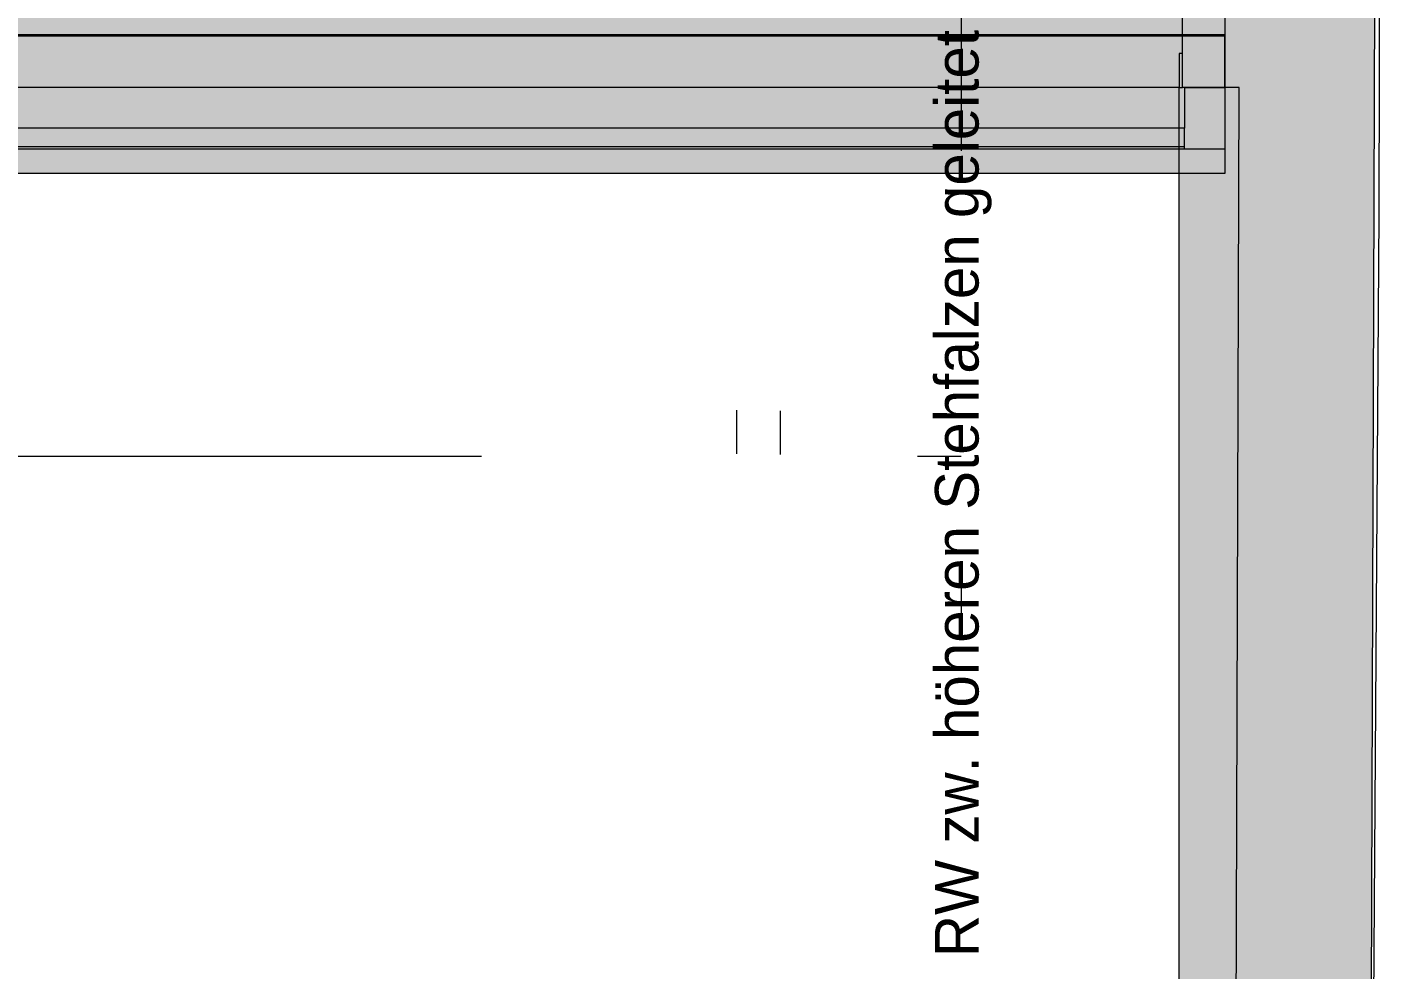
# Model space of a CAD drawing. Header units: metres. Extents: x -3 to 171, y -23 to 41.
# Drawn here: x 15.857 to 18.954, y -13.179 to -11.016 of the extents above; entities that cross this region are included whole.
import ezdxf

# ---------------------------------------------------------------- set-up
doc = ezdxf.new("R2010")
doc.units = ezdxf.units.M
doc.header["$MEASUREMENT"] = 0
doc.set_wipeout_variables(frame=1)
for name, pattern in [('Achse', [0.004, 0.002, -0.001, 0, -0.001]), ('Schnittlinie', [0.006, 0.003, -0.0015, 0, -0.0015]), ('Wipeout_Contour', [1, 0, -1])]:
    doc.linetypes.add(name, pattern=pattern)
for name, color, linetype in [('6._Dach PP STG1_1_000 Achsraster', 7, 'Continuous'), ('6._Dach PP STG1_1_220 Bodenaufbau - Außen_ Gefälle', 7, 'Continuous'), ('6._Dach PP STG1_1_330 Dachaufbau', 7, 'Continuous'), ('6._Dach PP STG1_1_611 Entwässerung', 7, 'Continuous'), ('6._Dach PP STG1_1_840 Baulinien', 7, 'Continuous'), ('6._Dach PP STG1_1_851 Marker Schnitt', 7, 'Continuous'), ('6._Dach PP STG1_1_955 Polierplan Beschriftung', 7, 'Continuous')]:
    doc.layers.add(name, color=color, linetype=linetype)
doc.styles.add('ERSTELLTER_STIL_2', font='')
doc.styles.get('ERSTELLTER_STIL_2').set_extended_font_data('Eurostile')
doc.linetypes.add('Grenze Grundstück', pattern='A,0,[1,415_260415_PP_VA_1_9 DD STG11.Shx,S=0.00031746,R=0,X=0,Y=0],-0.04,0', length=0.04)

msp = doc.modelspace()

# ---------------------------------------------------------------- hatches: boundary and pattern name
at = {"layer": '6._Dach PP STG1_1_330 Dachaufbau', "linetype": 'Continuous', "lineweight": 0, "true_color": 0x000000}
msp.add_hatch(color=18, dxfattribs=at).paths.add_polyline_path([(18.95, -10.4946), (18.5078, -10.4946), (18.5078, -11.155), (18.4999, -11.155), (18.4999, -13.585), (12.55, -13.585), (12.55, -15.07), (13.745, -15.07), (13.745, -14.228), (15.495, -14.228), (15.495, -15.07), (16.21, -15.07), (16.21, -14.228), (17.96, -14.228), (17.96, -15.07), (18.9348, -15.07)])

# ---------------------------------------------------------------- linework, layer by layer
at = {"layer": '6._Dach PP STG1_1_000 Achsraster', "color": 5, "linetype": 'Achse', "lineweight": 0, "ltscale": 1000}
for p, q in [((18, 3), (18, -22.5231)), ((-1.5, -12), (21, -12))]:
    msp.add_line(p, q, dxfattribs=at)
at = {"layer": '6._Dach PP STG1_1_220 Bodenaufbau - Außen_ Gefälle', "color": 7, "linetype": 'Continuous', "lineweight": 13, "ltscale": 1000, "flags": 128}
msp.add_lwpolyline([(12.55, -13.545), (18.6299, -13.545), (18.6378, -11.155), (12.55, -11.155)], close=True, dxfattribs=at)
at = {"layer": '6._Dach PP STG1_1_330 Dachaufbau', "color": 7, "linetype": 'Continuous', "lineweight": 18, "ltscale": 1000, "flags": 128}
for points in [[(18.605, -10.4946), (18.605, -11.3521)], [(18.95, -10.4946), (18.9348, -15.07)], [(18.605, -11.3521), (12.55, -11.3521)]]:
    msp.add_lwpolyline(points, dxfattribs=at)
at = {"layer": '6._Dach PP STG1_1_611 Entwässerung', "color": 14, "linetype": 'Achse', "lineweight": 13, "ltscale": 1000, "true_color": 0xa80000}
msp.add_line((18.605, -11.296), (12.55, -11.296), dxfattribs=at)
at = {"layer": '6._Dach PP STG1_1_611 Entwässerung', "color": 171, "linetype": 'Continuous', "lineweight": 13, "ltscale": 1000, "true_color": 0x6c6cff, "flags": 128}
for points in [[(18.605, -11.0339), (12.55, -11.0339)], [(18.605, -11.0374), (12.55, -11.0374)], [(18.605, -11.0374), (18.605, -11.0339)], [(18.605, -11.1549), (18.605, -11.0374)], [(18.5125, -11.2481), (12.68, -11.2481)], [(18.5124, -11.291), (18.5125, -11.2481)], [(18.5124, -11.291), (12.68, -11.291)], [(18.5124, -11.296), (12.68, -11.296)], [(18.5124, -11.296), (18.5124, -11.291)]]:
    msp.add_lwpolyline(points, dxfattribs=at)
at = {"layer": '6._Dach PP STG1_1_840 Baulinien', "color": 76, "linetype": 'Grenze Grundstück', "lineweight": 13, "ltscale": 1000, "true_color": 0x3f7f02, "flags": 128}
msp.add_lwpolyline([(0.0612, -22.5231), (0.0564, -12.2031), (0, -0.0002), (18.985, -0.0012), (18.958, -11.4452), (18.9035, -19.5703), (18.8897, -22.5231)], dxfattribs=at)
at = {"layer": '6._Dach PP STG1_1_851 Marker Schnitt', "color": 7, "linetype": 'Schnittlinie', "lineweight": 13, "ltscale": 1000}
for p, q in [((17.4851, 4.805), (17.4851, -22.5231)), ((17.5851, 4.8037), (17.5851, -22.5231))]:
    msp.add_line(p, q, dxfattribs=at)

# ---------------------------------------------------------------- texts
at = {"layer": '6._Dach PP STG1_1_955 Polierplan Beschriftung', "color": 7, "linetype": 'Continuous', "lineweight": 13, "insert": (18.0703, -13.1489), "char_height": 0.1, "attachment_point": 7, "rotation": 90, "style": 'ERSTELLTER_STIL_2'}
msp.add_mtext('\\A1;{\\pql;\\fEurostile|b0|i0|c0|p0;\\W1.000000;RW zw. höheren Stehfalzen geleitet}', dxfattribs=at)

# ---------------------------------------------------------------- next in the draw order: wipeouts: each hides what was drawn before it
at = {"color": 254, "linetype": 'Wipeout_Contour', "lineweight": 0, "ltscale": 86.30636}
msp.add_wipeout([(18.4999, -11.0949), (18.5078, -11.0949), (18.5078, -11.0772), (18.4999, -11.0772)], dxfattribs=at).dxf.layer = '6._Dach PP STG1_1_330 Dachaufbau'
at = {"color": 254, "linetype": 'Wipeout_Contour', "lineweight": 0, "ltscale": 86.422989}
msp.add_wipeout([(18.4999, -11.1303), (18.4999, -11.155), (18.5078, -11.155), (18.5078, -11.1303)], dxfattribs=at).dxf.layer = '6._Dach PP STG1_1_330 Dachaufbau'

# ---------------------------------------------------------------- next in the draw order: linework, layer by layer
at = {"layer": '6._Dach PP STG1_1_330 Dachaufbau', "color": 7, "linetype": 'Continuous', "lineweight": 18, "ltscale": 1000, "flags": 128}
for points in [[(18.5078, -11.0772), (18.4999, -11.0772)], [(18.4999, -11.155), (18.5078, -11.155)], [(18.4999, -13.585), (18.4999, -11.155)]]:
    msp.add_lwpolyline(points, dxfattribs=at)
at = {"layer": '6._Dach PP STG1_1_611 Entwässerung', "color": 171, "linetype": 'Continuous', "lineweight": 13, "ltscale": 1000, "true_color": 0x6c6cff, "flags": 128}
for points in [[(18.5128, -11.1546), (18.5125, -11.2481)], [(18.5128, -11.1546), (18.605, -11.1549)]]:
    msp.add_lwpolyline(points, dxfattribs=at)

# ---------------------------------------------------------------- next in the draw order: wipeouts: each hides what was drawn before it
at = {"color": 254, "linetype": 'Wipeout_Contour', "lineweight": 0, "ltscale": 86.361282}
msp.add_wipeout([(18.5078, -11.1303), (18.5078, -11.0949), (18.4999, -11.0949), (18.4999, -11.1303)], dxfattribs=at).dxf.layer = '6._Dach PP STG1_1_330 Dachaufbau'

# ---------------------------------------------------------------- next in the draw order: hatches: boundary and pattern name
at = {"layer": '6._Dach PP STG1_1_330 Dachaufbau', "linetype": 'Continuous', "lineweight": 0, "true_color": 0x000000}
msp.add_hatch(color=18, dxfattribs=at).paths.add_polyline_path([(18.605, -11.3521), (18.605, -10.4946), (12.55, -10.4946), (12.55, -11.3521)])

# ---------------------------------------------------------------- next in the draw order: linework, layer by layer
at = {"layer": '6._Dach PP STG1_1_330 Dachaufbau', "color": 7, "linetype": 'Continuous', "lineweight": 18, "ltscale": 1000, "flags": 128}
for points in [[(18.5078, -11.155), (18.5078, -10.4946)], [(18.4999, -11.0772), (18.4999, -11.0949), (18.4999, -11.1303), (18.4999, -11.155)]]:
    msp.add_lwpolyline(points, dxfattribs=at)

doc.saveas('drawing.dxf')
